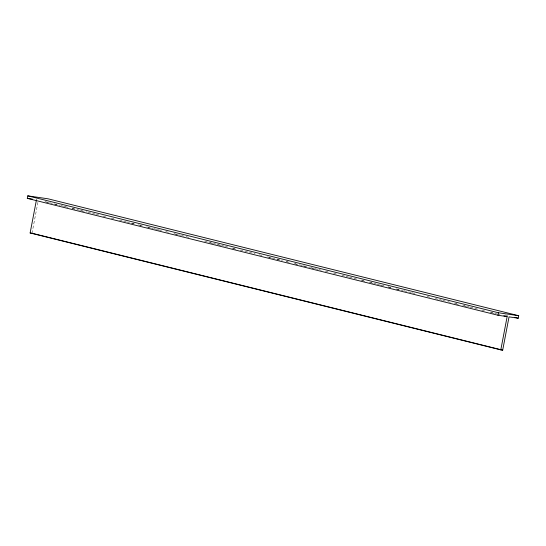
<?xml version="1.0" encoding="UTF-8"?>
<svg xmlns="http://www.w3.org/2000/svg" width="546" height="546" viewBox="0 0 546 546"><rect width="100%" height="100%" fill="white"/><g stroke="black" fill="none" stroke-linecap="round" stroke-linejoin="round"><path stroke-width="0.41" stroke-dasharray="2.73 2.05" d="M32.023 233.244L38.056 201.631M504.989 314.933L509.125 315.963M44.99 201.617L59.883 205.31M60.708 205.521L68.154 207.364M72.29 208.395L87.176 212.094M88.002 212.298L95.448 214.148M96.273 214.353L98.758 214.967M102.894 215.998L106.204 216.817M111.166 218.052L114.476 218.871M119.438 220.106L122.748 220.925M123.573 221.13L126.058 221.751M126.884 221.956L134.33 223.805M138.466 224.829L142.602 225.86M146.738 226.883L153.351 228.528M154.177 228.733L161.623 230.583M165.759 231.613L169.895 232.637M174.031 233.668L180.651 235.312M181.477 235.517L188.923 237.367M204.634 241.271L207.944 242.09M208.77 242.294L216.216 244.144M217.042 244.349L224.488 246.198M225.314 246.403L227.798 247.024M231.934 248.048L236.07 249.078M240.206 250.102L255.098 253.801M259.234 254.832L263.37 255.856M267.506 256.886L282.391 260.579M286.527 261.609L290.663 262.64M294.799 263.663L309.691 267.363M310.517 267.567L317.963 269.417M318.789 269.622L321.266 270.236M325.402 271.266L329.538 272.29M333.674 273.321L337.81 274.345M341.946 275.375L345.256 276.194M346.082 276.406L348.566 277.02M349.392 277.225L356.838 279.074M360.974 280.098L365.11 281.129M369.246 282.152L375.866 283.797M376.692 284.002L384.138 285.851M388.274 286.882L393.236 288.111M396.539 288.936L403.16 290.581M403.985 290.786L411.431 292.636M412.257 292.84L414.742 293.455M427.149 296.539L430.46 297.358M435.421 298.594L438.731 299.413M439.557 299.618L442.035 300.239M442.867 300.443L447.003 301.467M447.829 301.672L450.307 302.293M454.443 303.317L458.579 304.347M462.715 305.371L469.335 307.016M470.161 307.221L477.607 309.07M481.743 310.101L485.879 311.124M490.015 312.155L496.635 313.793M497.461 314.005L499.938 314.619M46.41 202.156L48.887 202.778M54.682 204.218L57.159 204.832M63.78 206.477L65.431 206.886M72.052 208.531L76.187 209.555M80.323 210.585L84.459 211.609M131.606 223.321L134.091 223.942M139.878 225.375L142.363 225.996M148.15 227.429L150.635 228.051M157.248 229.689L158.906 230.105M175.45 234.214L177.928 234.828M210.19 242.84L213.5 243.666M218.461 244.895L221.772 245.72M233.354 248.594L235.831 249.208M268.919 257.432L271.403 258.046M277.191 259.486L279.675 260.101M286.288 261.746L287.947 262.155M294.56 263.8L298.696 264.824M302.832 265.854L306.968 266.878M311.937 268.113L315.24 268.932M362.394 280.644L364.871 281.265M370.666 282.698L373.143 283.319M379.763 284.964L381.415 285.374M388.035 287.019L392.171 288.042M396.307 289.073L400.443 290.097M455.862 303.863L458.347 304.477M464.134 305.917L466.618 306.531M491.434 312.701L493.912 313.315"/><path stroke-width="0.82" d="M500.798 349.877L507.145 316.605L497.966 315.26L27.3 198.355L27.778 195.85L48.034 198.805L518.7 315.718L518.222 318.222L509.036 316.878L502.689 350.15L500.798 349.877L30.132 232.971L36.486 199.693M497.966 315.26L498.443 312.756L27.778 195.85M27.3 198.355L32.31 199.085M30.132 232.971L32.023 233.244M498.443 312.756L518.7 315.718M514.912 317.397L518.222 318.222M503.842 315.779L507.145 316.605M32.856 233.449L502.689 350.15"/></g></svg>
